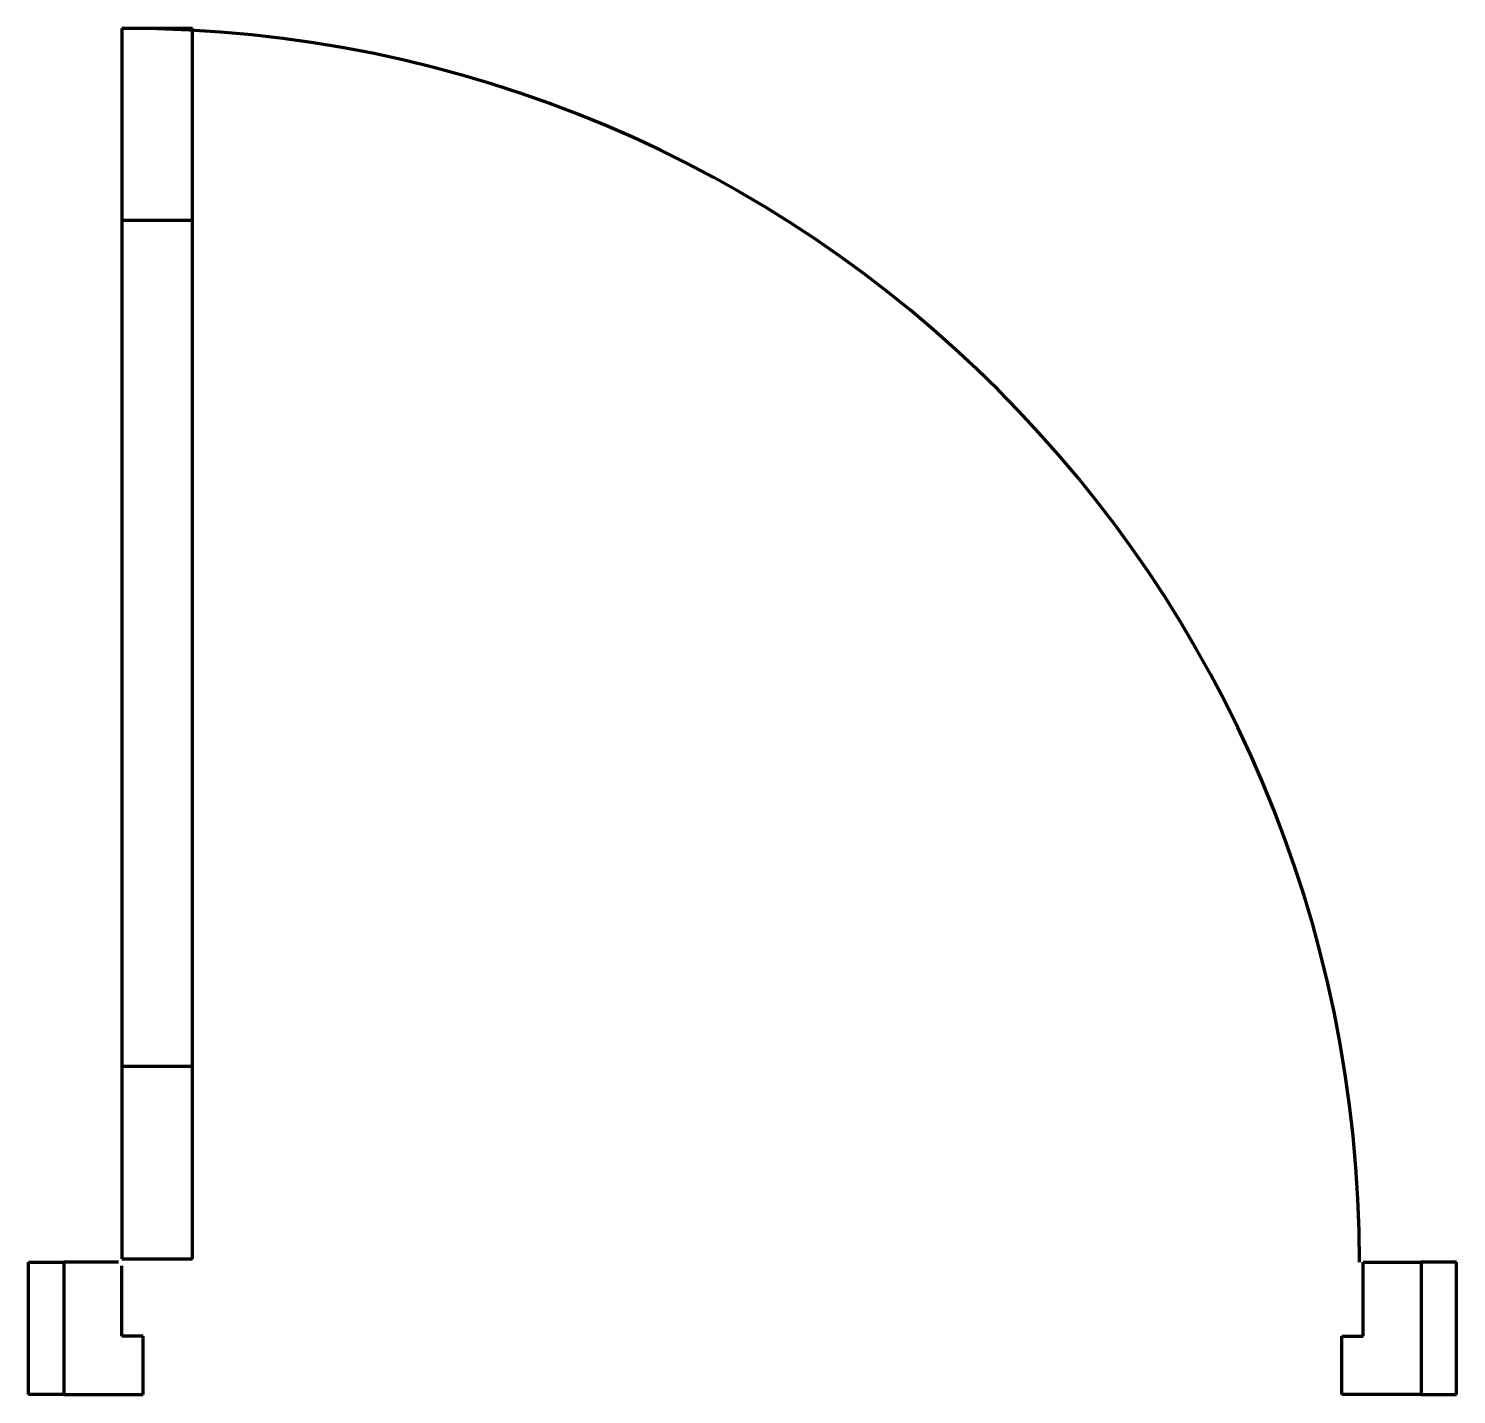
# Model space of a CAD drawing. Header units: centimetres. Extents: x -5.3 to 75.7, y -4.5 to 73.
import ezdxf

# ---------------------------------------------------------------- set-up
doc = ezdxf.new("R2010")
doc.units = ezdxf.units.CM
doc.layers.get('0').update_dxf_attribs({"linetype": 'CONTINUOUS', "lineweight": 0})

msp = doc.modelspace()

# ---------------------------------------------------------------- linework, layer by layer
at = {"color": 7, "linetype": 'CONTINUOUS', "lineweight": 70}
for p, q in [((0, 73.042), (0, 3.242)), ((4, 73.042), (0, 73.042)), ((4, 3.242), (4, 73.042)), ((4, 62.142), (0, 62.142)), ((4, 14.142), (0, 14.142)), ((0, 3.242), (4, 3.242)), ((-5.3, -4.458), (-5.3, 3.042)), ((-5.3, 3.042), (-3.3, 3.042)), ((-3.3, 3.042), (-3.3, -4.458)), ((-0.2, 3.042), (-3.3, 3.042)), ((-3.3, 3.042), (-3.3, -4.458)), ((0, -1.158), (0, 2.842)), ((70.4, -1.158), (70.4, 3.042)), ((70.4, 3.042), (73.7, 3.042)), ((73.7, 3.042), (73.7, -4.458)), ((75.7, 3.042), (73.7, 3.042)), ((73.7, 3.042), (73.7, -4.458)), ((75.7, -4.458), (75.7, 3.042)), ((1.2, -1.158), (0, -1.158)), ((1.2, -4.458), (1.2, -1.158)), ((69.2, -4.458), (69.2, -1.158)), ((69.2, -1.158), (70.4, -1.158)), ((-3.3, -4.458), (-5.3, -4.458)), ((-3.3, -4.458), (1.2, -4.458)), ((73.7, -4.458), (69.2, -4.458)), ((73.7, -4.458), (75.7, -4.458))]:
    msp.add_line(p, q, dxfattribs=at)
msp.add_arc((0.2, 3.042), 70, 0, 90, dxfattribs=at)

doc.saveas('drawing.dxf')
